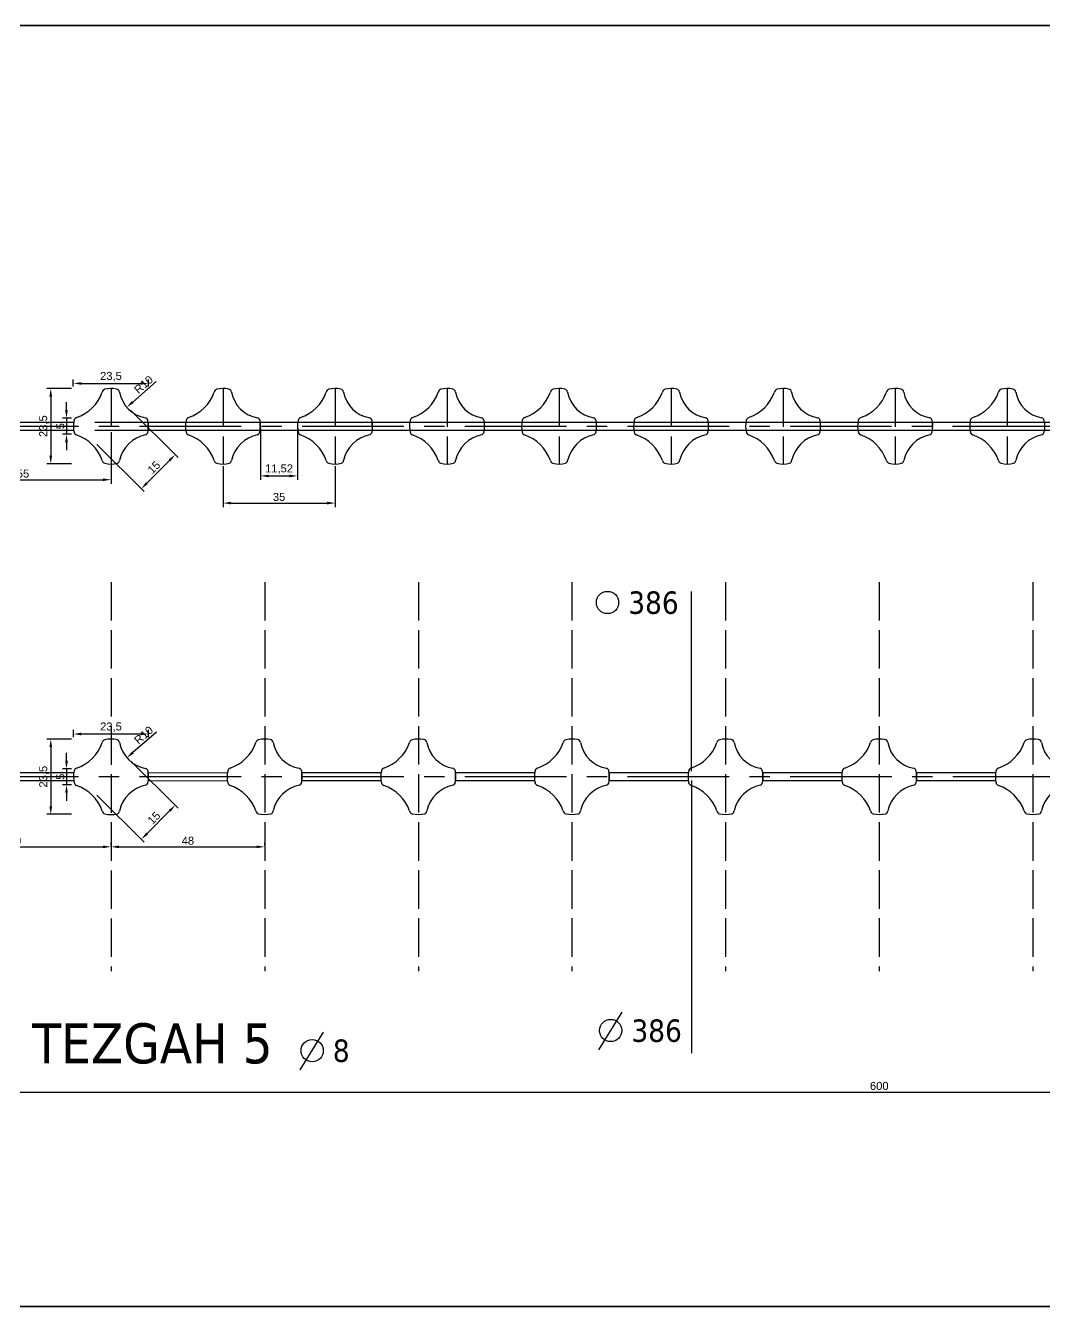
# Model space of a CAD drawing. Header units: millimetres. Extents: x 1526 to 31626, y -4643 to 9189.
# Drawn here: x 23401.8 to 23720, y -2243.4 to -1843.4 of the extents above; entities that cross this region are included whole.
import ezdxf

# ---------------------------------------------------------------- set-up
doc = ezdxf.new("R2010")
doc.units = ezdxf.units.MM
doc.linetypes.add('ACAD_ISO02W100', pattern=[15, 12, -3])
doc.linetypes.add('CENTER', pattern=[50.8, 31.75, -6.35, 6.35, -6.35])
doc.styles.get("Standard").update_dxf_attribs({"font": 'arial.ttf'})
doc.dimstyles.new('ISO-25', dxfattribs={"dimtxt": 2.5, "dimasz": 2.5, "dimexe": 1.25, "dimexo": 0.625, "dimtad": 1, "dimtxsty": 'Standard', "dimcen": 2.5, "dimadec": 0, "dimazin": 0, "dimtfac": 1, "dimtmove": 0, "dimatfit": 3, "dimfxl": 1, "dimarcsym": 0})

# ---------------------------------------------------------------- blocks, each defined once
blk = doc.blocks.new('*D2149')
at = {"color": 0, "lineweight": -2, "transparency": 16777216}
for p, q in [((23368.44, -2221.16), (23368.44, -2175.21)), ((23968.44, -2221.16), (23968.44, -2175.21)), ((23370.94, -2176.46), (23965.94, -2176.46))]:
    blk.add_line(p, q, dxfattribs=at)
at = {"color": 0, "transparency": 16777216}
for points in [[(23370.94, -2176.04), (23370.94, -2176.88), (23368.44, -2176.46)], [(23965.94, -2176.04), (23965.94, -2176.88), (23968.44, -2176.46)]]:
    blk.add_solid(points, dxfattribs=at)
at = {"layer": 'Defpoints', "color": 0, "transparency": 16777216}
for p in [(23968.44, -2176.46), (23368.44, -2221.78), (23968.44, -2221.78)]:
    blk.add_point(p, dxfattribs=at)
at = {"color": 0, "transparency": 16777216, "insert": (23668.44, -2174.56), "char_height": 2.5, "attachment_point": 5}
blk.add_mtext('600', dxfattribs=at)
blk = doc.blocks.new('*D2001')
at = {"color": 0, "lineweight": -2, "transparency": 16777216}
for p, q in [((23434.62, -2073.08), (23449.39, -2087.77)), ((23424.04, -2083.72), (23438.8, -2098.41)), ((23439.68, -2095.75), (23446.74, -2088.66))]:
    blk.add_line(p, q, dxfattribs=at)
at = {"color": 0, "transparency": 16777216}
for points in [[(23446.44, -2088.37), (23447.03, -2088.96), (23448.5, -2086.89)], [(23439.39, -2095.46), (23439.98, -2096.05), (23437.92, -2097.52)]]:
    blk.add_solid(points, dxfattribs=at)
at = {"layer": 'Defpoints', "color": 0, "transparency": 16777216}
for p in [(23434.18, -2072.64), (23423.6, -2083.28), (23448.5, -2086.89)]:
    blk.add_point(p, dxfattribs=at)
at = {"color": 0, "transparency": 16777216, "insert": (23441.86, -2090.87), "char_height": 2.5, "attachment_point": 5, "rotation": 45.1442}
blk.add_mtext('15', dxfattribs=at)
blk = doc.blocks.new('*D2002')
at = {"color": 0, "lineweight": -2, "transparency": 16777216}
for p, q in [((23414.53, -2072.98), (23414.53, -2070.48)), ((23416.08, -2075.48), (23413.28, -2075.48)), ((23414.53, -2075.48), (23414.53, -2080.48)), ((23416.08, -2080.48), (23413.28, -2080.48)), ((23414.53, -2082.98), (23414.53, -2085.48))]:
    blk.add_line(p, q, dxfattribs=at)
at = {"color": 0, "transparency": 16777216}
for points in [[(23414.12, -2072.98), (23414.95, -2072.98), (23414.53, -2075.48)], [(23414.12, -2082.98), (23414.95, -2082.98), (23414.53, -2080.48)]]:
    blk.add_solid(points, dxfattribs=at)
at = {"layer": 'Defpoints', "color": 0, "transparency": 16777216}
for p in [(23416.7, -2075.48), (23414.53, -2080.48), (23416.7, -2080.48)]:
    blk.add_point(p, dxfattribs=at)
at = {"color": 0, "transparency": 16777216, "insert": (23412.64, -2077.98), "char_height": 2.5, "attachment_point": 5, "rotation": 90}
blk.add_mtext('5', dxfattribs=at)
blk = doc.blocks.new('*D2003')
at = {"color": 0, "lineweight": -2, "transparency": 16777216}
for p, q in [((23416.68, -2065.6), (23416.68, -2063.39)), ((23440.18, -2065.6), (23440.18, -2063.39)), ((23419.18, -2064.64), (23437.68, -2064.64))]:
    blk.add_line(p, q, dxfattribs=at)
at = {"color": 0, "transparency": 16777216}
for points in [[(23419.18, -2064.23), (23419.18, -2065.06), (23416.68, -2064.64)], [(23437.68, -2064.23), (23437.68, -2065.06), (23440.18, -2064.64)]]:
    blk.add_solid(points, dxfattribs=at)
at = {"layer": 'Defpoints', "color": 0, "transparency": 16777216}
for p in [(23416.68, -2066.23), (23440.18, -2064.64), (23440.18, -2066.23)]:
    blk.add_point(p, dxfattribs=at)
at = {"color": 0, "transparency": 16777216, "insert": (23428.43, -2062.52), "char_height": 2.5, "attachment_point": 5}
blk.add_mtext('23,5', dxfattribs=at)
blk = doc.blocks.new('*D2004')
at = {"color": 0, "lineweight": -2, "transparency": 16777216}
for p, q in [((23416.06, -2066.23), (23408.37, -2066.23)), ((23409.62, -2068.73), (23409.62, -2087.23)), ((23416.06, -2089.73), (23408.37, -2089.73))]:
    blk.add_line(p, q, dxfattribs=at)
at = {"color": 0, "transparency": 16777216}
for points in [[(23409.2, -2068.73), (23410.04, -2068.73), (23409.62, -2066.23)], [(23409.2, -2087.23), (23410.04, -2087.23), (23409.62, -2089.73)]]:
    blk.add_solid(points, dxfattribs=at)
at = {"layer": 'Defpoints', "color": 0, "transparency": 16777216}
for p in [(23416.68, -2066.23), (23409.62, -2089.73), (23416.68, -2089.73)]:
    blk.add_point(p, dxfattribs=at)
at = {"color": 0, "transparency": 16777216, "insert": (23407.49, -2077.98), "char_height": 2.5, "attachment_point": 5, "rotation": 90}
blk.add_mtext('23,5', dxfattribs=at)
blk = doc.blocks.new('*D2151')
at = {"color": 0, "lineweight": -2, "transparency": 16777216}
blk.add_line((23442.6, -2064.07), (23435.26, -2070.43), dxfattribs=at)
at = {"color": 0, "transparency": 16777216}
blk.add_solid([(23434.99, -2070.12), (23435.53, -2070.75), (23433.37, -2072.07)], dxfattribs=at)
at = {"layer": 'Defpoints', "color": 0, "transparency": 16777216}
for p in [(23440.92, -2065.52), (23433.37, -2072.07)]:
    blk.add_point(p, dxfattribs=at)
at = {"color": 0, "transparency": 16777216, "insert": (23438.63, -2064.99), "char_height": 2.5, "attachment_point": 5, "rotation": 40.9628}
blk.add_mtext('R10', dxfattribs=at)
blk = doc.blocks.new('*D2237')
at = {"color": 0, "lineweight": -2, "transparency": 16777216}
for p, q in [((23368.44, -2099.83), (23368.44, -2101.13)), ((23370.94, -2099.88), (23425.94, -2099.88)), ((23428.44, -2099.83), (23428.44, -2101.13))]:
    blk.add_line(p, q, dxfattribs=at)
at = {"color": 0, "transparency": 16777216}
for points in [[(23370.94, -2099.47), (23370.94, -2100.3), (23368.44, -2099.88)], [(23425.94, -2099.47), (23425.94, -2100.3), (23428.44, -2099.88)]]:
    blk.add_solid(points, dxfattribs=at)
at = {"layer": 'Defpoints', "color": 0, "transparency": 16777216}
for p in [(23368.44, -2099.21), (23428.44, -2099.21), (23428.44, -2099.88)]:
    blk.add_point(p, dxfattribs=at)
at = {"color": 0, "transparency": 16777216, "insert": (23398.44, -2097.98), "char_height": 2.5, "attachment_point": 5}
blk.add_mtext('60', dxfattribs=at)
blk = doc.blocks.new('*D2084')
at = {"color": 0, "lineweight": -2, "transparency": 16777216}
for p, q in [((23428.44, -2099.26), (23428.44, -2098.63)), ((23430.94, -2099.88), (23473.94, -2099.88)), ((23476.44, -2099.26), (23476.44, -2098.63))]:
    blk.add_line(p, q, dxfattribs=at)
at = {"color": 0, "transparency": 16777216}
for points in [[(23430.94, -2099.47), (23430.94, -2100.3), (23428.44, -2099.88)], [(23473.94, -2099.47), (23473.94, -2100.3), (23476.44, -2099.88)]]:
    blk.add_solid(points, dxfattribs=at)
at = {"layer": 'Defpoints', "color": 0, "transparency": 16777216}
for p in [(23428.44, -2099.88), (23476.44, -2099.88), (23476.44, -2099.88)]:
    blk.add_point(p, dxfattribs=at)
at = {"color": 0, "transparency": 16777216, "insert": (23452.44, -2097.98), "char_height": 2.5, "attachment_point": 5}
blk.add_mtext('48', dxfattribs=at)
blk = doc.blocks.new('*D2078')
at = {"color": 0, "lineweight": -2, "transparency": 16777216}
for p, q in [((23416.66, -1956.12), (23416.66, -1953.92)), ((23419.16, -1955.17), (23437.66, -1955.17)), ((23440.16, -1956.12), (23440.16, -1953.92))]:
    blk.add_line(p, q, dxfattribs=at)
at = {"color": 0, "transparency": 16777216}
for points in [[(23419.16, -1954.75), (23419.16, -1955.58), (23416.66, -1955.17)], [(23437.66, -1954.75), (23437.66, -1955.58), (23440.16, -1955.17)]]:
    blk.add_solid(points, dxfattribs=at)
at = {"layer": 'Defpoints', "color": 0, "transparency": 16777216}
for p in [(23440.16, -1955.17), (23416.66, -1956.75), (23440.16, -1956.75)]:
    blk.add_point(p, dxfattribs=at)
at = {"color": 0, "transparency": 16777216, "insert": (23428.41, -1953.04), "char_height": 2.5, "attachment_point": 5}
blk.add_mtext('23,5', dxfattribs=at)
blk = doc.blocks.new('*D2195')
at = {"color": 0, "lineweight": -2, "transparency": 16777216}
blk.add_line((23442.58, -1954.59), (23435.24, -1960.96), dxfattribs=at)
at = {"color": 0, "transparency": 16777216}
blk.add_solid([(23434.97, -1960.64), (23435.51, -1961.27), (23433.35, -1962.59)], dxfattribs=at)
at = {"layer": 'Defpoints', "color": 0, "transparency": 16777216}
for p in [(23440.9, -1956.04), (23433.35, -1962.59)]:
    blk.add_point(p, dxfattribs=at)
at = {"color": 0, "transparency": 16777216, "insert": (23438.61, -1955.52), "char_height": 2.5, "attachment_point": 5, "rotation": 40.9628}
blk.add_mtext('R10', dxfattribs=at)
blk = doc.blocks.new('*D2079')
at = {"color": 0, "lineweight": -2, "transparency": 16777216}
for p, q in [((23434.61, -1963.6), (23449.37, -1978.29)), ((23424.02, -1974.24), (23438.79, -1988.93)), ((23439.66, -1986.27), (23446.72, -1979.18))]:
    blk.add_line(p, q, dxfattribs=at)
at = {"color": 0, "transparency": 16777216}
for points in [[(23446.42, -1978.89), (23447.01, -1979.48), (23448.48, -1977.41)], [(23439.37, -1985.98), (23439.96, -1986.57), (23437.9, -1988.05)]]:
    blk.add_solid(points, dxfattribs=at)
at = {"layer": 'Defpoints', "color": 0, "transparency": 16777216}
for p in [(23434.16, -1963.16), (23423.58, -1973.8), (23448.48, -1977.41)]:
    blk.add_point(p, dxfattribs=at)
at = {"color": 0, "transparency": 16777216, "insert": (23441.84, -1981.39), "char_height": 2.5, "attachment_point": 5, "rotation": 45.1442}
blk.add_mtext('15', dxfattribs=at)
blk = doc.blocks.new('*D2080')
at = {"color": 0, "lineweight": -2, "transparency": 16777216}
for p, q in [((23416.04, -1956.75), (23408.35, -1956.75)), ((23409.6, -1959.25), (23409.6, -1977.75)), ((23416.04, -1980.25), (23408.35, -1980.25))]:
    blk.add_line(p, q, dxfattribs=at)
at = {"color": 0, "transparency": 16777216}
for points in [[(23409.18, -1959.25), (23410.02, -1959.25), (23409.6, -1956.75)], [(23409.18, -1977.75), (23410.02, -1977.75), (23409.6, -1980.25)]]:
    blk.add_solid(points, dxfattribs=at)
at = {"layer": 'Defpoints', "color": 0, "transparency": 16777216}
for p in [(23416.66, -1956.75), (23409.6, -1980.25), (23416.66, -1980.25)]:
    blk.add_point(p, dxfattribs=at)
at = {"color": 0, "transparency": 16777216, "insert": (23407.47, -1968.5), "char_height": 2.5, "attachment_point": 5, "rotation": 90}
blk.add_mtext('23,5', dxfattribs=at)
blk = doc.blocks.new('*D2081')
at = {"color": 0, "lineweight": -2, "transparency": 16777216}
for p, q in [((23414.52, -1963.5), (23414.52, -1961)), ((23416.06, -1966), (23413.27, -1966)), ((23414.52, -1966), (23414.52, -1971)), ((23416.06, -1971), (23413.27, -1971)), ((23414.52, -1973.5), (23414.52, -1976))]:
    blk.add_line(p, q, dxfattribs=at)
at = {"color": 0, "transparency": 16777216}
for points in [[(23414.1, -1963.5), (23414.93, -1963.5), (23414.52, -1966)], [(23414.1, -1973.5), (23414.93, -1973.5), (23414.52, -1971)]]:
    blk.add_solid(points, dxfattribs=at)
at = {"layer": 'Defpoints', "color": 0, "transparency": 16777216}
for p in [(23416.69, -1966), (23414.52, -1971), (23416.69, -1971)]:
    blk.add_point(p, dxfattribs=at)
at = {"color": 0, "transparency": 16777216, "insert": (23412.62, -1968.5), "char_height": 2.5, "attachment_point": 5, "rotation": 90}
blk.add_mtext('5', dxfattribs=at)
blk = doc.blocks.new('*D2183')
at = {"color": 0, "lineweight": -2, "transparency": 16777216}
for p, q in [((23463.44, -1980.95), (23463.44, -1993.78)), ((23498.44, -1980.95), (23498.44, -1993.78)), ((23465.94, -1992.53), (23495.94, -1992.53))]:
    blk.add_line(p, q, dxfattribs=at)
at = {"color": 0, "transparency": 16777216}
for points in [[(23465.94, -1992.11), (23465.94, -1992.94), (23463.44, -1992.53)], [(23495.94, -1992.11), (23495.94, -1992.94), (23498.44, -1992.53)]]:
    blk.add_solid(points, dxfattribs=at)
at = {"layer": 'Defpoints', "color": 0, "transparency": 16777216}
for p in [(23463.44, -1980.32), (23498.44, -1980.32), (23498.44, -1992.53)]:
    blk.add_point(p, dxfattribs=at)
at = {"color": 0, "transparency": 16777216, "insert": (23480.94, -1990.62), "char_height": 2.5, "attachment_point": 5}
blk.add_mtext('35', dxfattribs=at)
blk = doc.blocks.new('*D2184')
at = {"color": 0, "lineweight": -2, "transparency": 16777216}
for p, q in [((23373.44, -1967.85), (23373.44, -1986.47)), ((23428.44, -1970.35), (23428.44, -1986.47)), ((23375.94, -1985.22), (23425.94, -1985.22))]:
    blk.add_line(p, q, dxfattribs=at)
at = {"color": 0, "transparency": 16777216}
for points in [[(23375.94, -1984.81), (23375.94, -1985.64), (23373.44, -1985.22)], [(23425.94, -1984.81), (23425.94, -1985.64), (23428.44, -1985.22)]]:
    blk.add_solid(points, dxfattribs=at)
at = {"layer": 'Defpoints', "color": 0, "transparency": 16777216}
for p in [(23373.44, -1967.23), (23428.44, -1969.73), (23428.44, -1985.22)]:
    blk.add_point(p, dxfattribs=at)
at = {"color": 0, "transparency": 16777216, "insert": (23400.94, -1983.33), "char_height": 2.5, "attachment_point": 5}
blk.add_mtext('55', dxfattribs=at)
blk = doc.blocks.new('*D2189')
at = {"color": 0, "lineweight": -2, "transparency": 16777216}
for p, q in [((23475.16, -1969.19), (23475.16, -1985.29)), ((23486.69, -1969.1), (23486.69, -1985.29)), ((23477.66, -1984.04), (23484.19, -1984.04))]:
    blk.add_line(p, q, dxfattribs=at)
at = {"color": 0, "transparency": 16777216}
for points in [[(23477.66, -1983.63), (23477.66, -1984.46), (23475.16, -1984.04)], [(23484.19, -1983.63), (23484.19, -1984.46), (23486.69, -1984.04)]]:
    blk.add_solid(points, dxfattribs=at)
at = {"layer": 'Defpoints', "color": 0, "transparency": 16777216}
for p in [(23475.16, -1968.57), (23486.69, -1968.48), (23486.69, -1984.04)]:
    blk.add_point(p, dxfattribs=at)
at = {"color": 0, "transparency": 16777216, "insert": (23480.93, -1981.92), "char_height": 2.5, "attachment_point": 5}
blk.add_mtext('11,52', dxfattribs=at)

msp = doc.modelspace()

# ---------------------------------------------------------------- linework, layer by layer
at = {"linetype": 'ACAD_ISO02W100'}
for p, q in [((23428.43722, -1956.74691), (23428.44422, -1980.32109)), ((23463.43722, -1956.74691), (23463.44422, -1980.32109)), ((23498.43722, -1956.74691), (23498.44422, -1980.32109)), ((23533.43722, -1956.74691), (23533.44422, -1980.32109)), ((23533.43722, -1956.74691), (23533.44422, -1980.32109)), ((23568.43722, -1956.74691), (23568.44422, -1980.32109)), ((23603.43722, -1956.74691), (23603.44422, -1980.32109)), ((23603.43722, -1956.74691), (23603.44422, -1980.32109)), ((23638.43722, -1956.74691), (23638.44422, -1980.32109)), ((23673.43722, -1956.74691), (23673.44422, -1980.32109)), ((23673.43722, -1956.74691), (23673.44422, -1980.32109)), ((23708.43722, -1956.74691), (23708.44422, -1980.32109)), ((23428.4407, -2017.22378), (23428.4407, -2138.72818)), ((23476.4407, -2017.20631), (23476.4407, -2138.71071)), ((23524.4407, -2017.20631), (23524.4407, -2138.71071)), ((23572.4407, -2017.20631), (23572.4407, -2138.71071)), ((23620.4407, -2017.20631), (23620.4407, -2138.71071)), ((23668.4407, -2017.20631), (23668.4407, -2138.71071)), ((23716.4407, -2017.20631), (23716.4407, -2138.71071))]:
    msp.add_line(p, q, dxfattribs=at)
for p, q in [((23373.44422, -1967.2291), (23416.78104, -1967.2291)), ((23423.42268, -1967.2291), (23451.78104, -1967.2291)), ((23440.06386, -1967.24701), (23464.88066, -1967.2291)), ((23440.07505, -1969.74701), (23440.06386, -1967.24701)), ((23458.42268, -1967.2291), (23486.78104, -1967.2291)), ((23475.06386, -1967.24701), (23499.88066, -1967.2291)), ((23475.07505, -1969.74701), (23475.06386, -1967.24701)), ((23493.42268, -1967.2291), (23521.78104, -1967.2291)), ((23493.42268, -1967.2291), (23521.78104, -1967.2291)), ((23510.06386, -1967.24701), (23534.88066, -1967.2291)), ((23510.06386, -1967.24701), (23534.88066, -1967.2291)), ((23510.07505, -1969.74701), (23510.06386, -1967.24701)), ((23528.42268, -1967.2291), (23556.78104, -1967.2291)), ((23545.06386, -1967.24701), (23569.88066, -1967.2291)), ((23545.06386, -1967.24701), (23569.88066, -1967.2291)), ((23545.07505, -1969.74701), (23545.06386, -1967.24701)), ((23545.07505, -1969.74701), (23545.06386, -1967.24701)), ((23563.42268, -1967.2291), (23591.78104, -1967.2291)), ((23563.42268, -1967.2291), (23591.78104, -1967.2291)), ((23580.06386, -1967.24701), (23604.88066, -1967.2291)), ((23580.06386, -1967.24701), (23604.88066, -1967.2291)), ((23580.07505, -1969.74701), (23580.06386, -1967.24701)), ((23598.42268, -1967.2291), (23626.78104, -1967.2291)), ((23615.06386, -1967.24701), (23639.88066, -1967.2291)), ((23615.06386, -1967.24701), (23639.88066, -1967.2291)), ((23615.07505, -1969.74701), (23615.06386, -1967.24701)), ((23615.07505, -1969.74701), (23615.06386, -1967.24701)), ((23633.42268, -1967.2291), (23661.78104, -1967.2291)), ((23633.42268, -1967.2291), (23661.78104, -1967.2291)), ((23650.06386, -1967.24701), (23674.88066, -1967.2291)), ((23650.06386, -1967.24701), (23674.88066, -1967.2291)), ((23650.07505, -1969.74701), (23650.06386, -1967.24701)), ((23668.42268, -1967.2291), (23696.78104, -1967.2291)), ((23685.06386, -1967.24701), (23709.88066, -1967.2291)), ((23685.06386, -1967.24701), (23709.88066, -1967.2291)), ((23685.07505, -1969.74701), (23685.06386, -1967.24701)), ((23685.07505, -1969.74701), (23685.06386, -1967.24701)), ((23703.42268, -1967.2291), (23731.78104, -1967.2291)), ((23703.42268, -1967.2291), (23731.78104, -1967.2291)), ((23373.44422, -1969.7291), (23416.77089, -1969.7291)), ((23423.42268, -1969.7291), (23451.77089, -1969.7291)), ((23440.07505, -1969.74701), (23464.90131, -1969.7291)), ((23458.42268, -1969.7291), (23486.77089, -1969.7291)), ((23475.07505, -1969.74701), (23499.90131, -1969.7291)), ((23493.42268, -1969.7291), (23521.77089, -1969.7291)), ((23493.42268, -1969.7291), (23521.77089, -1969.7291)), ((23510.07505, -1969.74701), (23534.90131, -1969.7291)), ((23510.07505, -1969.74701), (23534.90131, -1969.7291)), ((23528.42268, -1969.7291), (23556.77089, -1969.7291)), ((23545.07505, -1969.74701), (23569.90131, -1969.7291)), ((23545.07505, -1969.74701), (23569.90131, -1969.7291)), ((23563.42268, -1969.7291), (23591.77089, -1969.7291)), ((23563.42268, -1969.7291), (23591.77089, -1969.7291)), ((23580.07505, -1969.74701), (23604.90131, -1969.7291)), ((23580.07505, -1969.74701), (23604.90131, -1969.7291)), ((23598.42268, -1969.7291), (23626.77089, -1969.7291)), ((23615.07505, -1969.74701), (23639.90131, -1969.7291)), ((23615.07505, -1969.74701), (23639.90131, -1969.7291)), ((23633.42268, -1969.7291), (23661.77089, -1969.7291)), ((23633.42268, -1969.7291), (23661.77089, -1969.7291)), ((23650.07505, -1969.74701), (23674.90131, -1969.7291)), ((23650.07505, -1969.74701), (23674.90131, -1969.7291)), ((23668.42268, -1969.7291), (23696.77089, -1969.7291)), ((23685.07505, -1969.74701), (23709.90131, -1969.7291)), ((23685.07505, -1969.74701), (23709.90131, -1969.7291)), ((23703.42268, -1969.7291), (23731.77089, -1969.7291)), ((23703.42268, -1969.7291), (23731.77089, -1969.7291)), ((23609.78486, -2076.20851), (23609.78486, -2020.11187)), ((23388.4407, -2076.70851), (23416.79906, -2076.70851)), ((23388.4407, -2079.20851), (23416.78892, -2079.20851)), ((23440.08188, -2076.72642), (23464.89869, -2076.70851)), ((23440.09307, -2079.22642), (23440.08188, -2076.72642)), ((23440.09307, -2079.22642), (23464.91934, -2079.20851)), ((23488.08188, -2076.72642), (23512.89869, -2076.70851)), ((23488.09307, -2079.20894), (23488.08188, -2076.70894)), ((23488.09307, -2079.22642), (23512.91934, -2079.20851)), ((23488.09308, -2076.70894), (23512.90988, -2076.69103)), ((23488.10427, -2079.20894), (23512.93053, -2079.19103)), ((23536.08188, -2076.72642), (23560.89869, -2076.70851)), ((23536.09307, -2079.20894), (23536.08188, -2076.70894)), ((23536.09307, -2079.22642), (23560.91934, -2079.20851)), ((23536.09308, -2076.70894), (23560.90988, -2076.69103)), ((23536.10427, -2079.20894), (23560.93053, -2079.19103)), ((23584.08188, -2076.72642), (23608.89869, -2076.70851)), ((23584.09307, -2079.20894), (23584.08188, -2076.70894)), ((23584.09307, -2079.22642), (23608.91934, -2079.20851)), ((23584.09308, -2076.70894), (23608.90988, -2076.69103)), ((23584.10427, -2079.20894), (23608.93053, -2079.19103)), ((23609.78486, -2079.20851), (23609.78485, -2164.34687)), ((23632.08188, -2076.72642), (23656.89869, -2076.70851)), ((23632.09307, -2079.20894), (23632.08188, -2076.70894)), ((23632.09307, -2079.22642), (23656.91934, -2079.20851)), ((23632.09308, -2076.70894), (23656.90988, -2076.69103)), ((23632.10427, -2079.20894), (23656.93053, -2079.19103)), ((23680.08188, -2076.72642), (23704.89869, -2076.70851)), ((23680.09307, -2079.20894), (23680.08188, -2076.70894)), ((23680.09307, -2079.22642), (23704.91934, -2079.20851)), ((23680.09308, -2076.70894), (23704.90988, -2076.69103)), ((23680.10427, -2079.20894), (23704.93053, -2079.19103)), ((23580.81595, -2163.26931), (23588.09775, -2151.50211)), ((23487.54819, -2169.53578), (23494.82999, -2157.76858))]:
    msp.add_line(p, q)
at = {"color": 1, "linetype": 'CENTER'}
for p, q in [((23335.75189, -1968.4791), (24025.04447, -1968.4791)), ((23335.76992, -2077.95851), (24025.0625, -2077.95851))]:
    msp.add_line(p, q, dxfattribs=at)
at = {"color": 2}
for points in [[(23045.7824, -1843.4056), (23045.7824, -1443.4056), (24080.04857, -1443.4056), (24080.04857, -1843.4056), (23045.7824, -1843.4056), (23045.7824, -1443.4056)], [(23045.78237, -2243.4056), (23045.78237, -1843.4056), (24080.04854, -1843.4056), (24080.04854, -2243.4056), (23045.78237, -2243.4056), (23045.78237, -1843.4056)], [(23045.78235, -2243.4056), (24080.04853, -2243.4056)], [(23045.78236, -2243.40559), (24080.04854, -2243.40559)], [(23045.78236, -2243.40559), (24080.04854, -2243.40559)], [(23045.78236, -2243.40559), (24080.04854, -2243.40559)], [(23045.78237, -2243.40559), (24080.04854, -2243.40559)], [(23045.78237, -2243.40559), (24080.04854, -2243.40559)], [(23045.78237, -2243.4056), (24080.04854, -2243.4056)]]:
    msp.add_lwpolyline(points, dxfattribs=at)
for centre in [(23583.54944, -2023.57204), (23584.53925, -2157.25256), (23491.27148, -2163.51903)]:
    msp.add_circle(centre, 3.47217)
for centre, radius, start, end in [((23413.45139, -1953.56001), 12.9609, 288.7277633, 340.7213363), ((23426.86447, -1958.12103), 1.21219, 108.8086382, 166.5567188), ((23428.43591, -1965.35413), 8.60721, 78.336847, 103.1780651), ((23429.96082, -1958.02831), 1.12445, 9.680759, 78.9713779), ((23440.9032, -1956.04012), 9.99716, 190.3674945, 260.4037086), ((23448.45139, -1953.56001), 12.9609, 288.7277633, 340.7213363), ((23461.86447, -1958.12103), 1.21219, 108.8086382, 166.5567188), ((23463.43591, -1965.35413), 8.60721, 78.336847, 103.1780651), ((23464.96082, -1958.02831), 1.12445, 9.680759, 78.9713779), ((23475.9032, -1956.04012), 9.99716, 190.3674945, 260.4037086), ((23483.45139, -1953.56001), 12.9609, 288.7277633, 340.7213363), ((23496.86447, -1958.12103), 1.21219, 108.8086382, 166.5567188), ((23498.43591, -1965.35413), 8.60721, 78.336847, 103.1780651), ((23499.96082, -1958.02831), 1.12445, 9.680759, 78.9713779), ((23510.9032, -1956.04012), 9.99716, 190.3674945, 260.4037086), ((23518.45139, -1953.56001), 12.9609, 288.7277633, 340.7213363), ((23518.45139, -1953.56001), 12.9609, 288.7277633, 340.7213363), ((23531.86447, -1958.12103), 1.21219, 108.8086382, 166.5567188), ((23531.86447, -1958.12103), 1.21219, 108.8086382, 166.5567188), ((23533.43591, -1965.35413), 8.60721, 78.336847, 103.1780651), ((23533.43591, -1965.35413), 8.60721, 78.336847, 103.1780651), ((23534.96082, -1958.02831), 1.12445, 9.680759, 78.9713779), ((23534.96082, -1958.02831), 1.12445, 9.680759, 78.9713779), ((23545.9032, -1956.04012), 9.99716, 190.3674945, 260.4037086), ((23545.9032, -1956.04012), 9.99716, 190.3674945, 260.4037086), ((23553.45139, -1953.56001), 12.9609, 288.7277633, 340.7213363), ((23566.86447, -1958.12103), 1.21219, 108.8086382, 166.5567188), ((23568.43591, -1965.35413), 8.60721, 78.336847, 103.1780651), ((23569.96082, -1958.02831), 1.12445, 9.680759, 78.9713779), ((23580.9032, -1956.04012), 9.99716, 190.3674945, 260.4037086), ((23588.45139, -1953.56001), 12.9609, 288.7277633, 340.7213363), ((23588.45139, -1953.56001), 12.9609, 288.7277633, 340.7213363), ((23601.86447, -1958.12103), 1.21219, 108.8086382, 166.5567188), ((23601.86447, -1958.12103), 1.21219, 108.8086382, 166.5567188), ((23603.43591, -1965.35413), 8.60721, 78.336847, 103.1780651), ((23603.43591, -1965.35413), 8.60721, 78.336847, 103.1780651), ((23604.96082, -1958.02831), 1.12445, 9.680759, 78.9713779), ((23604.96082, -1958.02831), 1.12445, 9.680759, 78.9713779), ((23615.9032, -1956.04012), 9.99716, 190.3674945, 260.4037086), ((23615.9032, -1956.04012), 9.99716, 190.3674945, 260.4037086), ((23623.45139, -1953.56001), 12.9609, 288.7277633, 340.7213363), ((23636.86447, -1958.12103), 1.21219, 108.8086382, 166.5567188), ((23638.43591, -1965.35413), 8.60721, 78.336847, 103.1780651), ((23639.96082, -1958.02831), 1.12445, 9.680759, 78.9713779), ((23650.9032, -1956.04012), 9.99716, 190.3674945, 260.4037086), ((23658.45139, -1953.56001), 12.9609, 288.7277633, 340.7213363), ((23658.45139, -1953.56001), 12.9609, 288.7277633, 340.7213363), ((23671.86447, -1958.12103), 1.21219, 108.8086382, 166.5567188), ((23671.86447, -1958.12103), 1.21219, 108.8086382, 166.5567188), ((23673.43591, -1965.35413), 8.60721, 78.336847, 103.1780651), ((23673.43591, -1965.35413), 8.60721, 78.336847, 103.1780651), ((23674.96082, -1958.02831), 1.12445, 9.680759, 78.9713779), ((23674.96082, -1958.02831), 1.12445, 9.680759, 78.9713779), ((23685.9032, -1956.04012), 9.99716, 190.3674945, 260.4037086), ((23685.9032, -1956.04012), 9.99716, 190.3674945, 260.4037086), ((23693.45139, -1953.56001), 12.9609, 288.7277633, 340.7213363), ((23706.86447, -1958.12103), 1.21219, 108.8086382, 166.5567188), ((23708.43591, -1965.35413), 8.60721, 78.336847, 103.1780651), ((23709.96082, -1958.02831), 1.12445, 9.680759, 78.9713779), ((23720.9032, -1956.04012), 9.99716, 190.3674945, 260.4037086), ((23425.49676, -1968.51449), 8.81, 168.0000398, 193.0128386), ((23418.05893, -1966.9618), 1.21219, 111.5959661, 169.3440467), ((23438.79047, -1967.02449), 1.21219, 10.6559533, 68.4040339), ((23431.80614, -1968.534), 8.35741, 347.5810509, 11.9723538), ((23460.49676, -1968.51449), 8.81, 168.0000398, 193.0128386), ((23453.05893, -1966.9618), 1.21219, 111.5959661, 169.3440467), ((23473.79047, -1967.02449), 1.21219, 10.6559533, 68.4040339), ((23466.80614, -1968.534), 8.35741, 347.5810509, 11.9723538), ((23495.49676, -1968.51449), 8.81, 168.0000398, 193.0128386), ((23488.05893, -1966.9618), 1.21219, 111.5959661, 169.3440467), ((23508.79047, -1967.02449), 1.21219, 10.6559533, 68.4040339), ((23501.80614, -1968.534), 8.35741, 347.5810509, 11.9723538), ((23530.49676, -1968.51449), 8.81, 168.0000398, 193.0128386), ((23530.49676, -1968.51449), 8.81, 168.0000398, 193.0128386), ((23523.05893, -1966.9618), 1.21219, 111.5959661, 169.3440467), ((23523.05893, -1966.9618), 1.21219, 111.5959661, 169.3440467), ((23543.79047, -1967.02449), 1.21219, 10.6559533, 68.4040339), ((23543.79047, -1967.02449), 1.21219, 10.6559533, 68.4040339), ((23536.80614, -1968.534), 8.35741, 347.5810509, 11.9723538), ((23536.80614, -1968.534), 8.35741, 347.5810509, 11.9723538), ((23565.49676, -1968.51449), 8.81, 168.0000398, 193.0128386), ((23558.05893, -1966.9618), 1.21219, 111.5959661, 169.3440467), ((23578.79047, -1967.02449), 1.21219, 10.6559533, 68.4040339), ((23571.80614, -1968.534), 8.35741, 347.5810509, 11.9723538), ((23600.49676, -1968.51449), 8.81, 168.0000398, 193.0128386), ((23600.49676, -1968.51449), 8.81, 168.0000398, 193.0128386), ((23593.05893, -1966.9618), 1.21219, 111.5959661, 169.3440467), ((23593.05893, -1966.9618), 1.21219, 111.5959661, 169.3440467), ((23613.79047, -1967.02449), 1.21219, 10.6559533, 68.4040339), ((23613.79047, -1967.02449), 1.21219, 10.6559533, 68.4040339), ((23606.80614, -1968.534), 8.35741, 347.5810509, 11.9723538), ((23606.80614, -1968.534), 8.35741, 347.5810509, 11.9723538), ((23635.49676, -1968.51449), 8.81, 168.0000398, 193.0128386), ((23628.05893, -1966.9618), 1.21219, 111.5959661, 169.3440467), ((23648.79047, -1967.02449), 1.21219, 10.6559533, 68.4040339), ((23641.80614, -1968.534), 8.35741, 347.5810509, 11.9723538), ((23670.49676, -1968.51449), 8.81, 168.0000398, 193.0128386), ((23670.49676, -1968.51449), 8.81, 168.0000398, 193.0128386), ((23663.05893, -1966.9618), 1.21219, 111.5959661, 169.3440467), ((23663.05893, -1966.9618), 1.21219, 111.5959661, 169.3440467), ((23683.79047, -1967.02449), 1.21219, 10.6559533, 68.4040339), ((23683.79047, -1967.02449), 1.21219, 10.6559533, 68.4040339), ((23676.80614, -1968.534), 8.35741, 347.5810509, 11.9723538), ((23676.80614, -1968.534), 8.35741, 347.5810509, 11.9723538), ((23705.49676, -1968.51449), 8.81, 168.0000398, 193.0128386), ((23698.05893, -1966.9618), 1.21219, 111.5959661, 169.3440467), ((23718.79047, -1967.02449), 1.21219, 10.6559533, 68.4040339), ((23711.80614, -1968.534), 8.35741, 347.5810509, 11.9723538), ((23418.05893, -1970.10621), 1.21219, 190.6559533, 248.4040339), ((23413.45139, -1983.50799), 12.9609, 19.2786637, 71.2722367), ((23441.37616, -1981.50726), 10.55575, 101.6942747, 167.5345222), ((23438.79047, -1970.04351), 1.21219, 291.5959661, 349.3440467), ((23453.05893, -1970.10621), 1.21219, 190.6559533, 248.4040339), ((23448.45139, -1983.50799), 12.9609, 19.2786637, 71.2722367), ((23476.37616, -1981.50726), 10.55575, 101.6942747, 167.5345222), ((23473.79047, -1970.04351), 1.21219, 291.5959661, 349.3440467), ((23488.05893, -1970.10621), 1.21219, 190.6559533, 248.4040339), ((23483.45139, -1983.50799), 12.9609, 19.2786637, 71.2722367), ((23511.37616, -1981.50726), 10.55575, 101.6942747, 167.5345222), ((23508.79047, -1970.04351), 1.21219, 291.5959661, 349.3440467), ((23523.05893, -1970.10621), 1.21219, 190.6559533, 248.4040339), ((23523.05893, -1970.10621), 1.21219, 190.6559533, 248.4040339), ((23518.45139, -1983.50799), 12.9609, 19.2786637, 71.2722367), ((23518.45139, -1983.50799), 12.9609, 19.2786637, 71.2722367), ((23546.37616, -1981.50726), 10.55575, 101.6942747, 167.5345222), ((23546.37616, -1981.50726), 10.55575, 101.6942747, 167.5345222), ((23543.79047, -1970.04351), 1.21219, 291.5959661, 349.3440467), ((23543.79047, -1970.04351), 1.21219, 291.5959661, 349.3440467), ((23558.05893, -1970.10621), 1.21219, 190.6559533, 248.4040339), ((23553.45139, -1983.50799), 12.9609, 19.2786637, 71.2722367), ((23581.37616, -1981.50726), 10.55575, 101.6942747, 167.5345222), ((23578.79047, -1970.04351), 1.21219, 291.5959661, 349.3440467), ((23593.05893, -1970.10621), 1.21219, 190.6559533, 248.4040339), ((23593.05893, -1970.10621), 1.21219, 190.6559533, 248.4040339), ((23588.45139, -1983.50799), 12.9609, 19.2786637, 71.2722367), ((23588.45139, -1983.50799), 12.9609, 19.2786637, 71.2722367), ((23616.37616, -1981.50726), 10.55575, 101.6942747, 167.5345222), ((23616.37616, -1981.50726), 10.55575, 101.6942747, 167.5345222), ((23613.79047, -1970.04351), 1.21219, 291.5959661, 349.3440467), ((23613.79047, -1970.04351), 1.21219, 291.5959661, 349.3440467), ((23628.05893, -1970.10621), 1.21219, 190.6559533, 248.4040339), ((23623.45139, -1983.50799), 12.9609, 19.2786637, 71.2722367), ((23651.37616, -1981.50726), 10.55575, 101.6942747, 167.5345222), ((23648.79047, -1970.04351), 1.21219, 291.5959661, 349.3440467), ((23663.05893, -1970.10621), 1.21219, 190.6559533, 248.4040339), ((23663.05893, -1970.10621), 1.21219, 190.6559533, 248.4040339), ((23658.45139, -1983.50799), 12.9609, 19.2786637, 71.2722367), ((23658.45139, -1983.50799), 12.9609, 19.2786637, 71.2722367), ((23686.37616, -1981.50726), 10.55575, 101.6942747, 167.5345222), ((23686.37616, -1981.50726), 10.55575, 101.6942747, 167.5345222), ((23683.79047, -1970.04351), 1.21219, 291.5959661, 349.3440467), ((23683.79047, -1970.04351), 1.21219, 291.5959661, 349.3440467), ((23698.05893, -1970.10621), 1.21219, 190.6559533, 248.4040339), ((23693.45139, -1983.50799), 12.9609, 19.2786637, 71.2722367), ((23721.37616, -1981.50726), 10.55575, 101.6942747, 167.5345222), ((23718.79047, -1970.04351), 1.21219, 291.5959661, 349.3440467), ((23426.86447, -1978.94697), 1.21219, 193.4432812, 251.1913618), ((23430.11151, -1979.17926), 0.95902, 287.3917715, 357.0396536), ((23461.86447, -1978.94697), 1.21219, 193.4432812, 251.1913618), ((23465.11151, -1979.17926), 0.95902, 287.3917715, 357.0396536), ((23496.86447, -1978.94697), 1.21219, 193.4432812, 251.1913618), ((23500.11151, -1979.17926), 0.95902, 287.3917715, 357.0396536), ((23531.86447, -1978.94697), 1.21219, 193.4432812, 251.1913618), ((23531.86447, -1978.94697), 1.21219, 193.4432812, 251.1913618), ((23535.11151, -1979.17926), 0.95902, 287.3917715, 357.0396536), ((23535.11151, -1979.17926), 0.95902, 287.3917715, 357.0396536), ((23566.86447, -1978.94697), 1.21219, 193.4432812, 251.1913618), ((23570.11151, -1979.17926), 0.95902, 287.3917715, 357.0396536), ((23601.86447, -1978.94697), 1.21219, 193.4432812, 251.1913618), ((23601.86447, -1978.94697), 1.21219, 193.4432812, 251.1913618), ((23605.11151, -1979.17926), 0.95902, 287.3917715, 357.0396536), ((23605.11151, -1979.17926), 0.95902, 287.3917715, 357.0396536), ((23636.86447, -1978.94697), 1.21219, 193.4432812, 251.1913618), ((23640.11151, -1979.17926), 0.95902, 287.3917715, 357.0396536), ((23671.86447, -1978.94697), 1.21219, 193.4432812, 251.1913618), ((23671.86447, -1978.94697), 1.21219, 193.4432812, 251.1913618), ((23675.11151, -1979.17926), 0.95902, 287.3917715, 357.0396536), ((23675.11151, -1979.17926), 0.95902, 287.3917715, 357.0396536), ((23706.86447, -1978.94697), 1.21219, 193.4432812, 251.1913618), ((23710.11151, -1979.17926), 0.95902, 287.3917715, 357.0396536), ((23428.43591, -1971.71388), 8.60721, 256.8219349, 283.2886663), ((23463.43591, -1971.71388), 8.60721, 256.8219349, 283.2886663), ((23498.43591, -1971.71388), 8.60721, 256.8219349, 283.2886663), ((23533.43591, -1971.71388), 8.60721, 256.8219349, 283.2886663), ((23533.43591, -1971.71388), 8.60721, 256.8219349, 283.2886663), ((23568.43591, -1971.71388), 8.60721, 256.8219349, 283.2886663), ((23603.43591, -1971.71388), 8.60721, 256.8219349, 283.2886663), ((23603.43591, -1971.71388), 8.60721, 256.8219349, 283.2886663), ((23638.43591, -1971.71388), 8.60721, 256.8219349, 283.2886663), ((23673.43591, -1971.71388), 8.60721, 256.8219349, 283.2886663), ((23673.43591, -1971.71388), 8.60721, 256.8219349, 283.2886663), ((23708.43591, -1971.71388), 8.60721, 256.8219349, 283.2886663), ((23413.46941, -2063.03941), 12.9609, 288.7277633, 340.7213363), ((23426.8825, -2067.60044), 1.21219, 108.8086382, 166.5567188), ((23428.45393, -2074.83353), 8.60721, 78.336847, 103.1780651), ((23429.97884, -2067.50771), 1.12445, 9.680759, 78.9713779), ((23440.92122, -2065.51952), 9.99716, 190.3674945, 260.4037086), ((23461.46941, -2063.02194), 12.9609, 288.7277633, 340.7213363), ((23474.8825, -2067.58296), 1.21219, 108.8086382, 166.5567188), ((23476.45393, -2074.81606), 8.60721, 78.336847, 103.1780651), ((23477.97884, -2067.49023), 1.12445, 9.680759, 78.9713779), ((23488.92122, -2065.50205), 9.99716, 190.3674945, 260.4037086), ((23509.46941, -2063.02194), 12.9609, 288.7277633, 340.7213363), ((23522.8825, -2067.58296), 1.21219, 108.8086382, 166.5567188), ((23524.45393, -2074.81606), 8.60721, 78.336847, 103.1780651), ((23525.97884, -2067.49023), 1.12445, 9.680759, 78.9713779), ((23536.92122, -2065.50205), 9.99716, 190.3674945, 260.4037086), ((23557.46941, -2063.02194), 12.9609, 288.7277633, 340.7213363), ((23570.8825, -2067.58296), 1.21219, 108.8086382, 166.5567188), ((23572.45393, -2074.81606), 8.60721, 78.336847, 103.1780651), ((23573.97884, -2067.49023), 1.12445, 9.680759, 78.9713779), ((23584.92122, -2065.50205), 9.99716, 190.3674945, 260.4037086), ((23605.46941, -2063.02194), 12.9609, 288.7277633, 340.7213363), ((23618.8825, -2067.58296), 1.21219, 108.8086382, 166.5567188), ((23620.45393, -2074.81606), 8.60721, 78.336847, 103.1780651), ((23621.97884, -2067.49023), 1.12445, 9.680759, 78.9713779), ((23632.92122, -2065.50205), 9.99716, 190.3674945, 260.4037086), ((23653.46941, -2063.02194), 12.9609, 288.7277633, 340.7213363), ((23666.8825, -2067.58296), 1.21219, 108.8086382, 166.5567188), ((23668.45393, -2074.81606), 8.60721, 78.336847, 103.1780651), ((23669.97884, -2067.49023), 1.12445, 9.680759, 78.9713779), ((23680.92122, -2065.50205), 9.99716, 190.3674945, 260.4037086), ((23701.46941, -2063.02194), 12.9609, 288.7277633, 340.7213363), ((23714.8825, -2067.58296), 1.21219, 108.8086382, 166.5567188), ((23716.45393, -2074.81606), 8.60721, 78.336847, 103.1780651), ((23717.97884, -2067.49023), 1.12445, 9.680759, 78.9713779), ((23728.92122, -2065.50205), 9.99716, 190.3674945, 260.4037086), ((23418.07695, -2076.4412), 1.21219, 111.5959661, 169.3440467), ((23438.80849, -2076.50389), 1.21219, 10.6559533, 68.4040339), ((23466.07695, -2076.42372), 1.21219, 111.5959661, 169.3440467), ((23486.80849, -2076.48642), 1.21219, 10.6559533, 68.4040339), ((23514.07695, -2076.42372), 1.21219, 111.5959661, 169.3440467), ((23534.80849, -2076.48642), 1.21219, 10.6559533, 68.4040339), ((23562.07695, -2076.42372), 1.21219, 111.5959661, 169.3440467), ((23582.80849, -2076.48642), 1.21219, 10.6559533, 68.4040339), ((23610.07695, -2076.42372), 1.21219, 111.5959661, 169.3440467), ((23630.80849, -2076.48642), 1.21219, 10.6559533, 68.4040339), ((23658.07695, -2076.42372), 1.21219, 111.5959661, 169.3440467), ((23678.80849, -2076.48642), 1.21219, 10.6559533, 68.4040339), ((23706.07695, -2076.42372), 1.21219, 111.5959661, 169.3440467), ((23425.51479, -2077.99389), 8.81, 168.0000398, 193.0128386), ((23418.07695, -2079.58561), 1.21219, 190.6559533, 248.4040339), ((23438.80849, -2079.52292), 1.21219, 291.5959661, 349.3440467), ((23431.82416, -2078.01341), 8.35741, 347.5810509, 11.9723538), ((23473.51479, -2077.97642), 8.81, 168.0000398, 193.0128386), ((23466.07695, -2079.56814), 1.21219, 190.6559533, 248.4040339), ((23486.80849, -2079.50544), 1.21219, 291.5959661, 349.3440467), ((23479.82416, -2077.99593), 8.35741, 347.5810509, 11.9723538), ((23521.51479, -2077.97642), 8.81, 168.0000398, 193.0128386), ((23514.07695, -2079.56814), 1.21219, 190.6559533, 248.4040339), ((23534.80849, -2079.50544), 1.21219, 291.5959661, 349.3440467), ((23527.82416, -2077.99593), 8.35741, 347.5810509, 11.9723538), ((23569.51479, -2077.97642), 8.81, 168.0000398, 193.0128386), ((23562.07695, -2079.56814), 1.21219, 190.6559533, 248.4040339), ((23582.80849, -2079.50544), 1.21219, 291.5959661, 349.3440467), ((23575.82416, -2077.99593), 8.35741, 347.5810509, 11.9723538), ((23617.51479, -2077.97642), 8.81, 168.0000398, 193.0128386), ((23610.07695, -2079.56814), 1.21219, 190.6559533, 248.4040339), ((23630.80849, -2079.50544), 1.21219, 291.5959661, 349.3440467), ((23623.82416, -2077.99593), 8.35741, 347.5810509, 11.9723538), ((23665.51479, -2077.97642), 8.81, 168.0000398, 193.0128386), ((23658.07695, -2079.56814), 1.21219, 190.6559533, 248.4040339), ((23678.80849, -2079.50544), 1.21219, 291.5959661, 349.3440467), ((23671.82416, -2077.99593), 8.35741, 347.5810509, 11.9723538), ((23713.51479, -2077.97642), 8.81, 168.0000398, 193.0128386), ((23706.07695, -2079.56814), 1.21219, 190.6559533, 248.4040339), ((23413.46941, -2092.9874), 12.9609, 19.2786637, 71.2722367), ((23441.39419, -2090.98666), 10.55575, 101.6942747, 167.5345222), ((23461.46941, -2092.96992), 12.9609, 19.2786637, 71.2722367), ((23489.39419, -2090.96918), 10.55575, 101.6942747, 167.5345222), ((23509.46941, -2092.96992), 12.9609, 19.2786637, 71.2722367), ((23537.39419, -2090.96918), 10.55575, 101.6942747, 167.5345222), ((23557.46941, -2092.96992), 12.9609, 19.2786637, 71.2722367), ((23585.39419, -2090.96918), 10.55575, 101.6942747, 167.5345222), ((23605.46941, -2092.96992), 12.9609, 19.2786637, 71.2722367), ((23633.39419, -2090.96918), 10.55575, 101.6942747, 167.5345222), ((23653.46941, -2092.96992), 12.9609, 19.2786637, 71.2722367), ((23681.39419, -2090.96918), 10.55575, 101.6942747, 167.5345222), ((23701.46941, -2092.96992), 12.9609, 19.2786637, 71.2722367), ((23729.39419, -2090.96918), 10.55575, 101.6942747, 167.5345222), ((23426.8825, -2088.42637), 1.21219, 193.4432812, 251.1913618), ((23428.45393, -2081.19328), 8.60721, 256.8219349, 283.2886663), ((23430.12954, -2088.65866), 0.95902, 287.3917715, 357.0396536), ((23474.8825, -2088.4089), 1.21219, 193.4432812, 251.1913618), ((23476.45393, -2081.17581), 8.60721, 256.8219349, 283.2886663), ((23478.12954, -2088.64118), 0.95902, 287.3917715, 357.0396536), ((23522.8825, -2088.4089), 1.21219, 193.4432812, 251.1913618), ((23524.45393, -2081.17581), 8.60721, 256.8219349, 283.2886663), ((23526.12954, -2088.64118), 0.95902, 287.3917715, 357.0396536), ((23570.8825, -2088.4089), 1.21219, 193.4432812, 251.1913618), ((23572.45393, -2081.17581), 8.60721, 256.8219349, 283.2886663), ((23574.12954, -2088.64118), 0.95902, 287.3917715, 357.0396536), ((23618.8825, -2088.4089), 1.21219, 193.4432812, 251.1913618), ((23620.45393, -2081.17581), 8.60721, 256.8219349, 283.2886663), ((23622.12954, -2088.64118), 0.95902, 287.3917715, 357.0396536), ((23666.8825, -2088.4089), 1.21219, 193.4432812, 251.1913618), ((23668.45393, -2081.17581), 8.60721, 256.8219349, 283.2886663), ((23670.12954, -2088.64118), 0.95902, 287.3917715, 357.0396536), ((23714.8825, -2088.4089), 1.21219, 193.4432812, 251.1913618), ((23716.45393, -2081.17581), 8.60721, 256.8219349, 283.2886663), ((23718.12954, -2088.64118), 0.95902, 287.3917715, 357.0396536)]:
    msp.add_arc(centre, radius, start, end)

# ---------------------------------------------------------------- texts
at = {"char_height": 7, "attachment_point": 1}
for s, insert, width in [('{\\fTahoma|b0|i0|c162|p32;386}', (23590.01595, -2020.11187), 33.292), ('{\\fTahoma|b0|i0|c162|p32;386}', (23591.00575, -2153.79239), 17.9301683), ('{\\fTahoma|b0|i0|c162|p32;8}', (23497.73798, -2160.05886), 33.292)]:
    msp.add_mtext(s, dxfattribs=dict(at, insert=insert, width=width))
at = {"insert": (23403.81718, -2155.00001), "char_height": 12.5, "attachment_point": 1}
msp.add_mtext('{\\fTahoma|b0|i0|c162|p32;TEZGAH 5}', dxfattribs=at)

# ---------------------------------------------------------------- dimensions: what is measured, and where the dimension line sits
for base, p1, p2, picture, middle in [((23440.16346, -1955.16536), (23416.66346, -1956.74691), (23440.16346, -1956.74691), '*D2078', (23428.41346, -1953.03798)), ((23428.44107, -1985.22307), (23373.44422, -1967.2291), (23428.44107, -1969.7291), '*D2184', (23400.94265, -1983.32675)), ((23486.68683, -1984.04428), (23475.16348, -1968.56657), (23486.68683, -1968.4791), '*D2189', (23480.92516, -1981.9169)), ((23498.44422, -1992.52651), (23463.44422, -1980.32109), (23498.44422, -1980.32109), '*D2183', (23480.94422, -1990.62422)), ((23440.18149, -2064.64477), (23416.68149, -2066.22632), (23440.18149, -2066.22632), '*D2003', (23428.43149, -2062.51738)), ((23428.4407, -2099.88353), (23368.4407, -2099.20851), (23428.4407, -2099.20851), '*D2237', (23398.4407, -2097.98209)), ((23476.4407, -2099.88353), (23428.4407, -2099.88353), (23476.4407, -2099.88353), '*D2084', (23452.4407, -2097.98209)), ((23968.4407, -2176.46034), (23368.4407, -2221.78423), (23968.4407, -2221.78423), '*D2149', (23668.4407, -2174.5589))]:
    dim = msp.add_linear_dim(base=base, p1=p1, p2=p2, dimstyle='ISO-25')
    dim.commit()
    dim.dimension.update_dxf_attribs({"geometry": picture, "text_midpoint": middle})
for center, mpoint, picture, middle in [((23440.9032, -1956.04012), (23433.35399, -1962.59396), '*D2195', (23439.8539, -1956.95107)), ((23440.92122, -2065.51952), (23433.37201, -2072.07336), '*D2151', (23439.87192, -2066.43048))]:
    dim = msp.add_radius_dim(center=center, mpoint=mpoint, dimstyle='ISO-25')
    dim.commit()
    dim.dimension.update_dxf_attribs({"geometry": picture, "text_midpoint": middle, "dimtype": 164})
for base, p1, p2, picture, middle in [((23409.60105, -1980.24691), (23416.66346, -1956.74691), (23416.66346, -1980.24691), '*D2080', (23407.47366, -1968.49691)), ((23414.51506, -1970.99701), (23416.68591, -1965.99701), (23416.68591, -1970.99701), '*D2081', (23412.61875, -1968.49701)), ((23409.61908, -2089.72632), (23416.68149, -2066.22632), (23416.68149, -2089.72632), '*D2004', (23407.49169, -2077.97632)), ((23414.53309, -2080.47642), (23416.70393, -2075.47642), (23416.70393, -2080.47642), '*D2002', (23412.63677, -2077.97642))]:
    dim = msp.add_linear_dim(base=base, p1=p1, p2=p2, angle=90, dimstyle='ISO-25')
    dim.commit()
    dim.dimension.update_dxf_attribs({"geometry": picture, "text_midpoint": middle})
for p1, p2, picture, middle in [((23423.58041, -1973.79874), (23434.16247, -1963.16326), '*D2079', (23441.84222, -1981.38663)), ((23423.59844, -2083.27814), (23434.18049, -2072.64267), '*D2001', (23441.86024, -2090.86604))]:
    dim = msp.add_aligned_dim(p1=p1, p2=p2, distance=-20.19888, dimstyle='ISO-25')
    dim.commit()
    dim.dimension.update_dxf_attribs({"geometry": picture, "text_midpoint": middle})

doc.saveas('drawing.dxf')
